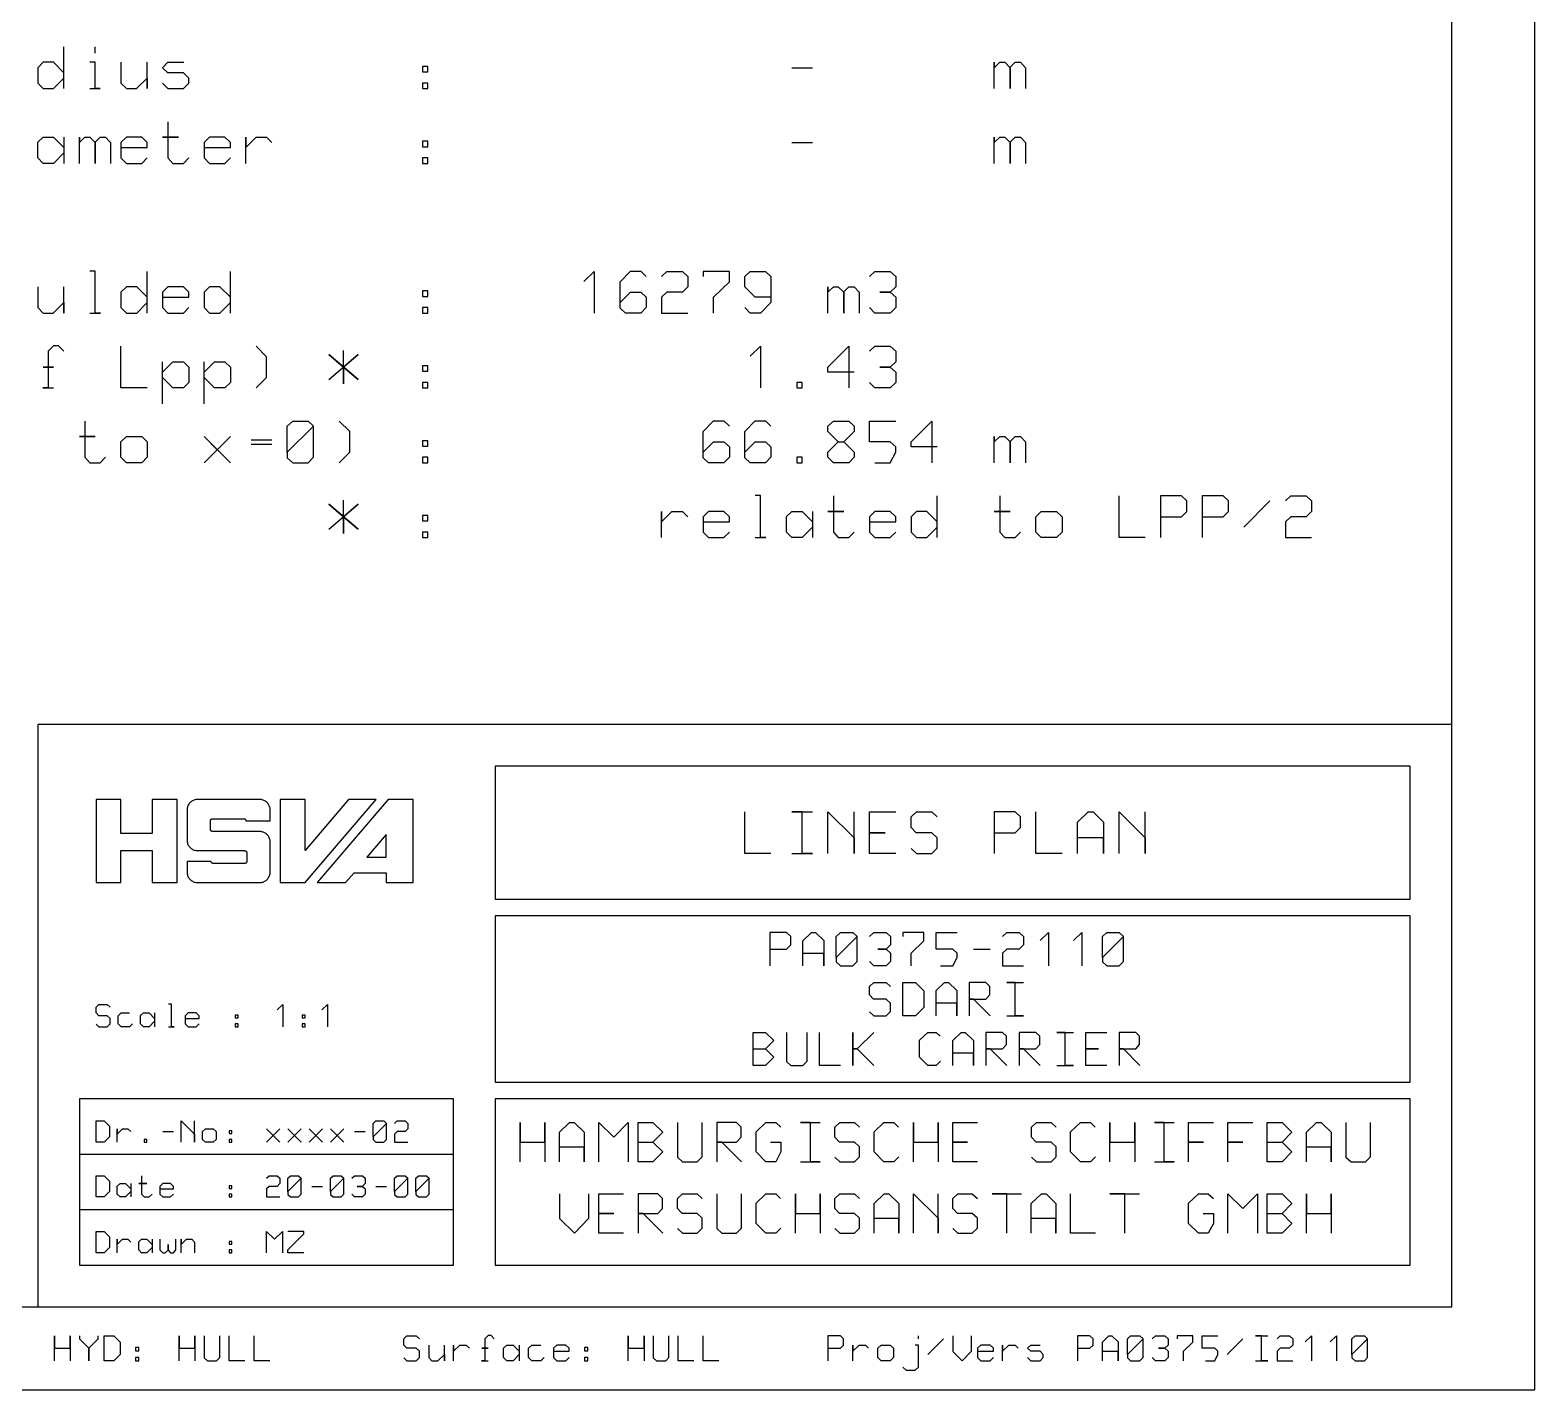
# Model space of a CAD drawing. Header units: millimetres. Extents: x 144707 to 335107, y -68023 to 180297.
# Drawn here: x 301815 to 319907, y 114398 to 130750 of the extents above; entities that cross this region are included whole.
import ezdxf

# ---------------------------------------------------------------- set-up
doc = ezdxf.new("R2010")
doc.units = ezdxf.units.MM
doc.layers.add('11', color=7, linetype='Continuous')

# ---------------------------------------------------------------- blocks, each defined once
blk = doc.blocks.new('A$C3242291E')
at = {"layer": '11', "color": 7, "linetype": 'Continuous'}
for points in [[(0, 0), (175200, 0), (175200, 65899), (0, 65899), (0, 0)], [(1000, 1000), (174200, 1000), (174200, 64899), (1000, 64899), (1000, 1000)], [(157515, 15650), (157515, 15840), (157515, 15840), (157390, 15965), (157390, 15965), (157265, 15965), (157265, 15965), (157200, 15900), (157200, 15900), (157200, 15715), (157200, 15715), (157265, 15650), (157265, 15650), (157390, 15650), (157390, 15650), (157515, 15775), (157515, 15775), (157515, 16150)], [(157890, 16075), (157890, 16150)], [(157825, 15650), (157950, 15650), (157950, 15650), (157890, 15650), (157890, 15650), (157890, 15965), (157890, 15965), (157825, 15965)], [(158200, 15965), (158200, 15715), (158200, 15715), (158265, 15650), (158265, 15650), (158385, 15650), (158385, 15650), (158515, 15775), (158515, 15775), (158515, 15650), (158515, 15650), (158515, 15965)], [(158700, 15715), (158765, 15650), (158765, 15650), (158950, 15650), (158950, 15650), (159015, 15715), (159015, 15715), (159015, 15775), (159015, 15775), (158950, 15840), (158950, 15840), (158765, 15840), (158765, 15840), (158700, 15900), (158700, 15900), (158765, 15965), (158765, 15965), (158955, 15965)], [(168700, 15650), (168700, 15965), (168700, 15965), (168700, 15900), (168700, 15900), (168765, 15965), (168765, 15965), (168825, 15965), (168825, 15965), (168890, 15900), (168890, 15900), (168890, 15650), (168890, 15650), (168890, 15905), (168890, 15905), (168950, 15965), (168950, 15965), (169015, 15965), (169015, 15965), (169075, 15900), (169075, 15900), (169075, 15650)], [(161825, 15850), (161890, 15850), (161890, 15850), (161890, 15915), (161890, 15915), (161825, 15915), (161825, 15915), (161825, 15850), (161825, 15850), (161890, 15850)], [(166265, 15900), (166515, 15900)], [(161825, 15650), (161890, 15650), (161890, 15650), (161890, 15715), (161890, 15715), (161825, 15715), (161825, 15715), (161825, 15650), (161825, 15650), (161890, 15650)], [(158765, 15250), (158765, 15065), (158765, 15065), (158700, 15065), (158700, 15065), (158890, 15065), (158890, 15065), (158765, 15065), (158765, 15065), (158765, 14815), (158765, 14815), (158825, 14750), (158825, 14750), (158950, 14750), (158950, 14750), (159015, 14815)], [(157515, 15065), (157515, 14875), (157515, 14875), (157390, 14750), (157390, 14750), (157265, 14750), (157265, 14750), (157200, 14815), (157200, 14815), (157200, 15005), (157200, 15005), (157265, 15065), (157265, 15065), (157390, 15065), (157390, 15065), (157515, 14940), (157515, 14940), (157515, 14750)], [(157700, 14750), (157700, 15065), (157700, 15065), (157700, 15000), (157700, 15000), (157765, 15065), (157765, 15065), (157825, 15065), (157825, 15065), (157890, 15000), (157890, 15000), (157890, 14750), (157890, 14750), (157890, 15005), (157890, 15005), (157950, 15065), (157950, 15065), (158015, 15065), (158015, 15065), (158075, 15000), (158075, 15000), (158075, 14750)], [(158200, 14940), (158515, 14940), (158515, 14940), (158515, 15000), (158515, 15000), (158450, 15065), (158450, 15065), (158265, 15065), (158265, 15065), (158200, 15000), (158200, 15000), (158200, 14815), (158200, 14815), (158265, 14750), (158265, 14750), (158450, 14750), (158450, 14750), (158515, 14815)], [(159200, 14940), (159515, 14940), (159515, 14940), (159515, 15000), (159515, 15000), (159450, 15065), (159450, 15065), (159265, 15065), (159265, 15065), (159200, 15000), (159200, 15000), (159200, 14815), (159200, 14815), (159265, 14750), (159265, 14750), (159450, 14750), (159450, 14750), (159515, 14815)], [(159700, 14750), (159700, 15065), (159700, 15065), (159700, 14940), (159700, 14940), (159825, 15065), (159825, 15065), (159950, 15065), (159950, 15065), (160015, 15000)], [(168700, 14750), (168700, 15065), (168700, 15065), (168700, 15000), (168700, 15000), (168765, 15065), (168765, 15065), (168825, 15065), (168825, 15065), (168890, 15000), (168890, 15000), (168890, 14750), (168890, 14750), (168890, 15005), (168890, 15005), (168950, 15065), (168950, 15065), (169015, 15065), (169015, 15065), (169075, 15000), (169075, 15000), (169075, 14750)], [(161825, 14950), (161890, 14950), (161890, 14950), (161890, 15015), (161890, 15015), (161825, 15015), (161825, 15015), (161825, 14950), (161825, 14950), (161890, 14950)], [(166265, 15000), (166515, 15000)], [(161825, 14750), (161890, 14750), (161890, 14750), (161890, 14815), (161890, 14815), (161825, 14815), (161825, 14815), (161825, 14750), (161825, 14750), (161890, 14750)], [(157825, 12950), (157955, 12950), (157955, 12950), (157890, 12950), (157890, 12950), (157890, 13202), (157890, 13455), (157890, 13455), (157825, 13455)], [(158515, 12950), (158515, 13140), (158515, 13140), (158390, 13265), (158390, 13265), (158265, 13265), (158265, 13265), (158200, 13200), (158200, 13200), (158200, 13015), (158200, 13015), (158265, 12950), (158265, 12950), (158390, 12950), (158390, 12950), (158515, 13075), (158515, 13075), (158515, 13450)], [(159515, 12950), (159515, 13140), (159515, 13140), (159390, 13265), (159390, 13265), (159265, 13265), (159265, 13265), (159200, 13200), (159200, 13200), (159200, 13015), (159200, 13015), (159265, 12950), (159265, 12950), (159390, 12950), (159390, 12950), (159515, 13075), (159515, 13075), (159515, 13450)], [(163765, 13330), (163890, 13450), (163890, 13450), (163890, 13200), (163890, 12950)], [(164200, 13075), (164325, 13200), (164325, 13200), (164450, 13200), (164450, 13200), (164515, 13140), (164515, 13140), (164515, 13015), (164515, 13015), (164450, 12950), (164450, 12950), (164265, 12950), (164265, 12950), (164200, 13010), (164200, 13010), (164200, 13325), (164200, 13325), (164325, 13455), (164325, 13455), (164450, 13455), (164450, 13455), (164515, 13390)], [(164700, 13390), (164765, 13450), (164765, 13450), (164950, 13450), (164950, 13450), (165015, 13390), (165015, 13390), (165015, 13265), (165015, 13265), (164950, 13200), (164950, 13200), (164765, 13200), (164765, 13200), (164700, 13140), (164700, 13140), (164700, 12950), (164700, 12950), (165015, 12950)], [(165325, 12950), (165325, 13140), (165325, 13140), (165515, 13325), (165515, 13325), (165515, 13450), (165515, 13450), (165200, 13450), (165200, 13450), (165200, 13390)], [(166015, 13140), (165825, 13140), (165825, 13140), (165700, 13265), (165700, 13265), (165700, 13390), (165700, 13390), (165765, 13450), (165765, 13450), (165950, 13450), (165950, 13450), (166015, 13390), (166015, 13390), (166015, 13075), (166015, 13075), (165890, 12950), (165890, 12950), (165765, 12950), (165765, 12950), (165700, 13015)], [(167200, 13390), (167265, 13450), (167265, 13450), (167450, 13450), (167450, 13450), (167515, 13390), (167515, 13390), (167515, 13265), (167515, 13265), (167450, 13200), (167450, 13200), (167325, 13200), (167325, 13200), (167450, 13200), (167450, 13200), (167515, 13140), (167515, 13140), (167515, 13015), (167515, 13015), (167450, 12950), (167450, 12950), (167265, 12950), (167265, 12950), (167200, 13015)], [(157200, 13265), (157200, 13015), (157200, 13015), (157265, 12950), (157265, 12950), (157385, 12950), (157385, 12950), (157515, 13075), (157515, 13075), (157515, 12950), (157515, 12950), (157515, 13265)], [(158700, 13140), (159015, 13140), (159015, 13140), (159015, 13200), (159015, 13200), (158950, 13265), (158950, 13265), (158765, 13265), (158765, 13265), (158700, 13200), (158700, 13200), (158700, 13015), (158700, 13015), (158765, 12950), (158765, 12950), (158950, 12950), (158950, 12950), (159015, 13015)], [(161825, 13150), (161890, 13150), (161890, 13150), (161890, 13215), (161890, 13215), (161825, 13215), (161825, 13215), (161825, 13150), (161825, 13150), (161890, 13150)], [(166700, 12950), (166700, 13265), (166700, 13265), (166700, 13200), (166700, 13200), (166765, 13265), (166765, 13265), (166825, 13265), (166825, 13265), (166890, 13200), (166890, 13200), (166890, 12950), (166890, 12950), (166890, 13205), (166890, 13205), (166950, 13265), (166950, 13265), (167015, 13265), (167015, 13265), (167075, 13200), (167075, 13200), (167075, 12950)], [(161825, 12950), (161890, 12950), (161890, 12950), (161890, 13015), (161890, 13015), (161825, 13015), (161825, 13015), (161825, 12950), (161825, 12950), (161890, 12950)], [(157515, 12490), (157450, 12555), (157450, 12555), (157390, 12555), (157390, 12555), (157325, 12490), (157325, 12490), (157325, 12300), (157325, 12300), (157265, 12300), (157265, 12300), (157390, 12300), (157390, 12300), (157325, 12300), (157325, 12300), (157325, 12050), (157325, 12050), (157260, 12050), (157260, 12050), (157390, 12050)], [(158515, 12050), (158200, 12050), (158200, 12050), (158200, 12300), (158200, 12550)], [(159825, 12050), (159950, 12175), (159950, 12175), (159950, 12425), (159950, 12425), (159825, 12550)], [(160700, 12150), (161050, 12450), (161050, 12450), (160875, 12300), (160875, 12300), (161050, 12150), (161050, 12150), (160700, 12450), (160700, 12450), (160875, 12300), (160875, 12300), (160875, 12100), (160875, 12100), (160875, 12500)], [(165765, 12430), (165890, 12550), (165890, 12550), (165890, 12300), (165890, 12050)], [(167015, 12240), (166700, 12240), (166700, 12240), (166700, 12300), (166700, 12300), (166950, 12550), (166950, 12550), (166950, 12300), (166950, 12050)], [(167200, 12490), (167265, 12550), (167265, 12550), (167450, 12550), (167450, 12550), (167515, 12490), (167515, 12490), (167515, 12365), (167515, 12365), (167450, 12300), (167450, 12300), (167325, 12300), (167325, 12300), (167450, 12300), (167450, 12300), (167515, 12240), (167515, 12240), (167515, 12115), (167515, 12115), (167450, 12050), (167450, 12050), (167265, 12050), (167265, 12050), (167200, 12115)], [(158700, 11860), (158700, 12240), (158700, 12240), (158825, 12365), (158825, 12365), (158950, 12365), (158950, 12365), (159015, 12300), (159015, 12300), (159015, 12115), (159015, 12115), (158950, 12050), (158950, 12050), (158825, 12050), (158825, 12050), (158700, 12175), (158700, 12175), (158700, 12365)], [(159200, 11860), (159200, 12240), (159200, 12240), (159325, 12365), (159325, 12365), (159450, 12365), (159450, 12365), (159515, 12300), (159515, 12300), (159515, 12115), (159515, 12115), (159450, 12050), (159450, 12050), (159325, 12050), (159325, 12050), (159200, 12175), (159200, 12175), (159200, 12365)], [(161825, 12250), (161890, 12250), (161890, 12250), (161890, 12315), (161890, 12315), (161825, 12315), (161825, 12315), (161825, 12250), (161825, 12250), (161890, 12250)], [(161825, 12050), (161890, 12050), (161890, 12050), (161890, 12115), (161890, 12115), (161825, 12115), (161825, 12115), (161825, 12050), (161825, 12050), (161890, 12050)], [(166325, 12050), (166390, 12050), (166390, 12050), (166390, 12115), (166390, 12115), (166325, 12115), (166325, 12115), (166325, 12050), (166325, 12050), (166390, 12050)], [(157765, 11650), (157765, 11465), (157765, 11465), (157700, 11465), (157700, 11465), (157890, 11465), (157890, 11465), (157765, 11465), (157765, 11465), (157765, 11215), (157765, 11215), (157825, 11150), (157825, 11150), (157950, 11150), (157950, 11150), (158015, 11215)], [(160200, 11275), (160200, 11590), (160200, 11590), (160265, 11650), (160265, 11650), (160450, 11650), (160450, 11650), (160515, 11590), (160515, 11590), (160200, 11275), (160200, 11275), (160200, 11210), (160200, 11210), (160265, 11150), (160265, 11150), (160450, 11150), (160450, 11150), (160515, 11215), (160515, 11215), (160515, 11590)], [(160825, 11150), (160950, 11275), (160950, 11275), (160950, 11525), (160950, 11525), (160825, 11650)], [(165200, 11275), (165325, 11400), (165325, 11400), (165450, 11400), (165450, 11400), (165515, 11340), (165515, 11340), (165515, 11215), (165515, 11215), (165450, 11150), (165450, 11150), (165265, 11150), (165265, 11150), (165200, 11210), (165200, 11210), (165200, 11525), (165200, 11525), (165325, 11655), (165325, 11655), (165450, 11655), (165450, 11655), (165515, 11590)], [(165700, 11275), (165825, 11400), (165825, 11400), (165950, 11400), (165950, 11400), (166015, 11340), (166015, 11340), (166015, 11215), (166015, 11215), (165950, 11150), (165950, 11150), (165765, 11150), (165765, 11150), (165700, 11210), (165700, 11210), (165700, 11525), (165700, 11525), (165825, 11655), (165825, 11655), (165950, 11655), (165950, 11655), (166015, 11590)], [(166825, 11400), (166700, 11525), (166700, 11525), (166700, 11590), (166700, 11590), (166765, 11650), (166765, 11650), (166950, 11650), (166950, 11650), (167015, 11590), (167015, 11590), (167015, 11525), (167015, 11525), (166890, 11400), (166890, 11400), (167015, 11275), (167015, 11275), (167015, 11215), (167015, 11215), (166950, 11150), (166950, 11150), (166765, 11150), (166765, 11150), (166700, 11215), (166700, 11215), (166700, 11275), (166700, 11275), (166825, 11400), (166825, 11400), (166890, 11400)], [(167265, 11150), (167450, 11150), (167450, 11150), (167515, 11275), (167515, 11275), (167515, 11340), (167515, 11340), (167450, 11400), (167450, 11400), (167200, 11400), (167200, 11400), (167200, 11650), (167200, 11650), (167515, 11650)], [(168015, 11340), (167700, 11340), (167700, 11340), (167700, 11400), (167700, 11400), (167950, 11650), (167950, 11650), (167950, 11400), (167950, 11150)], [(158450, 11150), (158265, 11150), (158265, 11150), (158200, 11215), (158200, 11215), (158200, 11400), (158200, 11400), (158265, 11465), (158265, 11465), (158450, 11465), (158450, 11465), (158515, 11400), (158515, 11400), (158515, 11215), (158515, 11215), (158450, 11150), (158450, 11150), (158265, 11150)], [(159200, 11150), (159515, 11465), (159515, 11465), (159355, 11305), (159355, 11305), (159200, 11465), (159200, 11465), (159515, 11150)], [(159765, 11425), (160015, 11425)], [(161825, 11350), (161890, 11350), (161890, 11350), (161890, 11415), (161890, 11415), (161825, 11415), (161825, 11415), (161825, 11350), (161825, 11350), (161890, 11350)], [(168700, 11150), (168700, 11465), (168700, 11465), (168700, 11400), (168700, 11400), (168765, 11465), (168765, 11465), (168825, 11465), (168825, 11465), (168890, 11400), (168890, 11400), (168890, 11150), (168890, 11150), (168890, 11405), (168890, 11405), (168950, 11465), (168950, 11465), (169015, 11465), (169015, 11465), (169075, 11400), (169075, 11400), (169075, 11150)], [(159765, 11375), (160015, 11375)], [(161825, 11150), (161890, 11150), (161890, 11150), (161890, 11215), (161890, 11215), (161825, 11215), (161825, 11215), (161825, 11150), (161825, 11150), (161890, 11150)], [(166325, 11150), (166390, 11150), (166390, 11150), (166390, 11215), (166390, 11215), (166325, 11215), (166325, 11215), (166325, 11150), (166325, 11150), (166390, 11150)], [(160700, 10350), (161050, 10650), (161050, 10650), (160875, 10500), (160875, 10500), (161050, 10350), (161050, 10350), (160700, 10650), (160700, 10650), (160875, 10500), (160875, 10500), (160875, 10300), (160875, 10300), (160875, 10700)], [(165825, 10250), (165955, 10250), (165955, 10250), (165890, 10250), (165890, 10250), (165890, 10502), (165890, 10755), (165890, 10755), (165825, 10755)], [(166765, 10750), (166765, 10565), (166765, 10565), (166700, 10565), (166700, 10565), (166890, 10565), (166890, 10565), (166765, 10565), (166765, 10565), (166765, 10315), (166765, 10315), (166825, 10250), (166825, 10250), (166950, 10250), (166950, 10250), (167015, 10315)], [(168015, 10250), (168015, 10440), (168015, 10440), (167890, 10565), (167890, 10565), (167765, 10565), (167765, 10565), (167700, 10500), (167700, 10500), (167700, 10315), (167700, 10315), (167765, 10250), (167765, 10250), (167890, 10250), (167890, 10250), (168015, 10375), (168015, 10375), (168015, 10750)], [(168765, 10750), (168765, 10565), (168765, 10565), (168700, 10565), (168700, 10565), (168890, 10565), (168890, 10565), (168765, 10565), (168765, 10565), (168765, 10315), (168765, 10315), (168825, 10250), (168825, 10250), (168950, 10250), (168950, 10250), (169015, 10315)], [(170515, 10250), (170200, 10250), (170200, 10250), (170200, 10500), (170200, 10750)], [(170700, 10500), (170950, 10500), (170950, 10500), (171015, 10565), (171015, 10565), (171015, 10690), (171015, 10690), (170950, 10750), (170950, 10750), (170700, 10750), (170700, 10750), (170700, 10500), (170700, 10250)], [(171200, 10500), (171450, 10500), (171450, 10500), (171515, 10565), (171515, 10565), (171515, 10690), (171515, 10690), (171450, 10750), (171450, 10750), (171200, 10750), (171200, 10750), (171200, 10500), (171200, 10250)], [(171700, 10375), (172015, 10690)], [(172200, 10690), (172265, 10750), (172265, 10750), (172450, 10750), (172450, 10750), (172515, 10690), (172515, 10690), (172515, 10565), (172515, 10565), (172450, 10500), (172450, 10500), (172265, 10500), (172265, 10500), (172200, 10440), (172200, 10440), (172200, 10250), (172200, 10250), (172515, 10250)], [(161825, 10450), (161890, 10450), (161890, 10450), (161890, 10515), (161890, 10515), (161825, 10515), (161825, 10515), (161825, 10450), (161825, 10450), (161890, 10450)], [(164700, 10250), (164700, 10565), (164700, 10565), (164700, 10440), (164700, 10440), (164825, 10565), (164825, 10565), (164950, 10565), (164950, 10565), (165015, 10500)], [(165200, 10440), (165515, 10440), (165515, 10440), (165515, 10500), (165515, 10500), (165450, 10565), (165450, 10565), (165265, 10565), (165265, 10565), (165200, 10500), (165200, 10500), (165200, 10315), (165200, 10315), (165265, 10250), (165265, 10250), (165450, 10250), (165450, 10250), (165515, 10315)], [(166515, 10565), (166515, 10375), (166515, 10375), (166390, 10250), (166390, 10250), (166265, 10250), (166265, 10250), (166200, 10315), (166200, 10315), (166200, 10505), (166200, 10505), (166265, 10565), (166265, 10565), (166390, 10565), (166390, 10565), (166515, 10440), (166515, 10440), (166515, 10250)], [(167200, 10440), (167515, 10440), (167515, 10440), (167515, 10500), (167515, 10500), (167450, 10565), (167450, 10565), (167265, 10565), (167265, 10565), (167200, 10500), (167200, 10500), (167200, 10315), (167200, 10315), (167265, 10250), (167265, 10250), (167450, 10250), (167450, 10250), (167515, 10315)], [(169450, 10250), (169265, 10250), (169265, 10250), (169200, 10315), (169200, 10315), (169200, 10500), (169200, 10500), (169265, 10565), (169265, 10565), (169450, 10565), (169450, 10565), (169515, 10500), (169515, 10500), (169515, 10315), (169515, 10315), (169450, 10250), (169450, 10250), (169265, 10250)], [(161825, 10250), (161890, 10250), (161890, 10250), (161890, 10315), (161890, 10315), (161825, 10315), (161825, 10315), (161825, 10250), (161825, 10250), (161890, 10250)], [(157200, 1000), (174200, 1000), (174200, 8000), (157200, 8000), (157200, 1000)], [(162700, 5900), (173700, 5900), (173700, 7500), (162700, 7500), (162700, 5900)], [(157900, 6100), (158199, 6100), (158199, 6100), (158199, 6485), (158199, 6485), (158575, 6485), (158575, 6485), (158575, 6100), (158575, 6100), (158874, 6100), (158874, 6100), (158874, 6600), (158874, 7100), (158874, 7100), (158575, 7100), (158575, 7100), (158575, 6690), (158575, 6690), (158199, 6690), (158199, 6690), (158199, 7100), (158199, 7100), (157900, 7100), (157900, 7100), (157900, 6600), (157900, 6100)], [(159122, 6100), (159866, 6100), (159877, 6100), (159888, 6102), (159898, 6104), (159908, 6107), (159918, 6111), (159927, 6116), (159936, 6121), (159945, 6127), (159953, 6134), (159960, 6141), (159967, 6149), (159973, 6158), (159978, 6166), (159983, 6176), (159987, 6186), (159990, 6196), (159992, 6206), (159994, 6217), (159994, 6228), (159994, 6587), (159994, 6598), (159992, 6609), (159990, 6619), (159987, 6630), (159983, 6639), (159978, 6649), (159973, 6658), (159967, 6666), (159960, 6674), (159953, 6681), (159945, 6688), (159936, 6694), (159927, 6700), (159918, 6704), (159908, 6708), (159898, 6711), (159888, 6713), (159877, 6715), (159866, 6715), (159302, 6715), (159299, 6715), (159297, 6716), (159295, 6716), (159293, 6717), (159291, 6718), (159289, 6718), (159288, 6720), (159286, 6721), (159284, 6722), (159283, 6724), (159282, 6725), (159280, 6727), (159279, 6729), (159278, 6731), (159278, 6732), (159277, 6735), (159276, 6737), (159276, 6739), (159276, 6741), (159276, 6844), (159276, 6846), (159276, 6848), (159277, 6850), (159278, 6852), (159278, 6854), (159279, 6856), (159280, 6858), (159282, 6859), (159283, 6861), (159284, 6862), (159286, 6864), (159288, 6865), (159289, 6866), (159291, 6867), (159293, 6868), (159295, 6868), (159297, 6869), (159299, 6869), (159302, 6869), (159678, 6869), (159680, 6869), (159682, 6869), (159684, 6868), (159686, 6868), (159688, 6867), (159690, 6866), (159692, 6865), (159694, 6864), (159695, 6862), (159697, 6861), (159698, 6859), (159699, 6858), (159700, 6856), (159701, 6854), (159702, 6852), (159703, 6850), (159703, 6848), (159703, 6846), (159703, 6844), (159703, 6844), (159994, 6844), (159994, 6844), (159994, 6972), (159994, 6983), (159992, 6994), (159990, 7004), (159987, 7014), (159983, 7024), (159978, 7033), (159973, 7042), (159967, 7051), (159960, 7059), (159953, 7066), (159945, 7073), (159936, 7079), (159927, 7084), (159918, 7089), (159908, 7093), (159898, 7096), (159888, 7098), (159877, 7099), (159866, 7100), (159122, 7100), (159111, 7099), (159100, 7098), (159090, 7096), (159080, 7093), (159070, 7089), (159061, 7084), (159052, 7079), (159043, 7073), (159035, 7066), (159028, 7059), (159021, 7051), (159015, 7042), (159010, 7033), (159005, 7024), (159001, 7014), (158998, 7004), (158996, 6994), (158994, 6983), (158994, 6972), (158994, 6613), (158994, 6602), (158996, 6591), (158998, 6580), (159001, 6570), (159005, 6560), (159010, 6551), (159015, 6542), (159021, 6534), (159028, 6526), (159035, 6519), (159043, 6512), (159052, 6506), (159061, 6500), (159070, 6496), (159080, 6492), (159090, 6489), (159100, 6486), (159111, 6485), (159122, 6485), (159686, 6485), (159689, 6484), (159691, 6484), (159693, 6484), (159695, 6483), (159697, 6482), (159699, 6481), (159700, 6480), (159702, 6479), (159704, 6478), (159705, 6476), (159707, 6475), (159708, 6473), (159709, 6471), (159710, 6469), (159711, 6467), (159711, 6465), (159712, 6463), (159712, 6461), (159712, 6459), (159712, 6356), (159712, 6354), (159712, 6352), (159711, 6350), (159711, 6348), (159710, 6346), (159709, 6344), (159708, 6342), (159707, 6341), (159705, 6339), (159704, 6338), (159702, 6336), (159700, 6335), (159699, 6334), (159697, 6333), (159695, 6332), (159695, 6332), (159693, 6332), (159691, 6331), (159689, 6331), (159686, 6331), (159310, 6331), (159308, 6331), (159306, 6331), (159304, 6332), (159302, 6332), (159300, 6333), (159298, 6334), (159296, 6335), (159294, 6336), (159293, 6338), (159291, 6339), (159290, 6341), (159289, 6342), (159288, 6344), (159287, 6346), (159286, 6348), (159285, 6350), (159285, 6352), (159285, 6354), (159285, 6356), (159285, 6356), (158994, 6356), (158994, 6356), (158994, 6228), (158994, 6217), (158996, 6206), (158998, 6196), (159001, 6186), (159005, 6176), (159010, 6166), (159015, 6158), (159021, 6149), (159028, 6141), (159035, 6134), (159043, 6127), (159052, 6121), (159061, 6116), (159070, 6111), (159080, 6107), (159090, 6104), (159100, 6102), (159111, 6100), (159122, 6100)], [(160114, 6100), (160413, 6100), (160413, 6100), (160840, 6600), (161268, 7100), (161268, 7100), (160934, 7100), (160934, 7100), (160413, 6485), (160413, 6485), (160413, 7100), (160413, 7100), (160114, 7100), (160114, 7100), (160114, 6600), (160114, 6100)], [(160558, 6100), (160900, 6100), (160900, 6100), (161003, 6220), (161003, 6220), (161387, 6220), (161387, 6220), (161387, 6100), (161387, 6100), (161712, 6100), (161712, 6100), (161712, 6600), (161712, 7100), (161712, 7100), (161413, 7100), (161413, 7100), (160985, 6600), (160558, 6100)], [(166015, 6450), (165700, 6450), (165700, 6450), (165700, 6700), (165700, 6950)], [(166265, 6450), (166515, 6450), (166515, 6450), (166390, 6450), (166390, 6450), (166390, 6700), (166390, 6950), (166390, 6950), (166265, 6950), (166265, 6950), (166515, 6950)], [(166700, 6450), (166700, 6700), (166700, 6950), (166700, 6950), (167015, 6640), (167015, 6640), (167015, 6450), (167015, 6450), (167015, 6700), (167015, 6950)], [(167515, 6450), (167200, 6450), (167200, 6450), (167200, 6700), (167200, 6700), (167390, 6700), (167390, 6700), (167200, 6700), (167200, 6700), (167200, 6950), (167200, 6950), (167515, 6950)], [(167700, 6510), (167765, 6450), (167765, 6450), (167950, 6450), (167950, 6450), (168015, 6515), (168015, 6515), (168015, 6640), (168015, 6640), (167950, 6700), (167950, 6700), (167760, 6700), (167760, 6700), (167700, 6765), (167700, 6765), (167700, 6890), (167700, 6890), (167765, 6950), (167765, 6950), (167950, 6950), (167950, 6950), (168015, 6890)], [(168700, 6700), (168950, 6700), (168950, 6700), (169015, 6765), (169015, 6765), (169015, 6890), (169015, 6890), (168950, 6950), (168950, 6950), (168700, 6950), (168700, 6950), (168700, 6700), (168700, 6450)], [(169515, 6450), (169200, 6450), (169200, 6450), (169200, 6700), (169200, 6950)], [(169700, 6450), (169700, 6827), (169700, 6827), (169827, 6950), (169827, 6950), (169888, 6950), (169888, 6950), (170014, 6828), (170014, 6828), (170014, 6450), (170014, 6450), (170014, 6638), (170014, 6638), (169700, 6638)], [(170200, 6450), (170200, 6700), (170200, 6950), (170200, 6950), (170515, 6640), (170515, 6640), (170515, 6450), (170515, 6450), (170515, 6700), (170515, 6950)], [(161156, 6408), (161387, 6408), (161387, 6408), (161387, 6681), (161387, 6681), (161156, 6408)], [(162700, 3700), (173700, 3700), (173700, 5700), (162700, 5700), (162700, 3700)], [(166000, 5300), (166200, 5300), (166200, 5300), (166252, 5352), (166252, 5352), (166252, 5452), (166252, 5452), (166200, 5500), (166200, 5500), (166000, 5500), (166000, 5500), (166000, 5300), (166000, 5100)], [(166400, 5100), (166400, 5402), (166400, 5402), (166502, 5500), (166502, 5500), (166550, 5500), (166550, 5500), (166651, 5403), (166651, 5403), (166651, 5100), (166651, 5100), (166651, 5250), (166651, 5250), (166400, 5250)], [(166800, 5200), (166800, 5452), (166800, 5452), (166852, 5500), (166852, 5500), (167000, 5500), (167000, 5500), (167052, 5452), (167052, 5452), (166800, 5200), (166800, 5200), (166800, 5148), (166800, 5148), (166852, 5100), (166852, 5100), (167000, 5100), (167000, 5100), (167052, 5152), (167052, 5152), (167052, 5452)], [(167200, 5452), (167252, 5500), (167252, 5500), (167400, 5500), (167400, 5500), (167452, 5452), (167452, 5452), (167452, 5352), (167452, 5352), (167400, 5300), (167400, 5300), (167300, 5300), (167300, 5300), (167400, 5300), (167400, 5300), (167452, 5252), (167452, 5252), (167452, 5152), (167452, 5152), (167400, 5100), (167400, 5100), (167252, 5100), (167252, 5100), (167200, 5152)], [(167700, 5100), (167700, 5252), (167700, 5252), (167852, 5400), (167852, 5400), (167852, 5500), (167852, 5500), (167600, 5500), (167600, 5500), (167600, 5452)], [(168052, 5100), (168200, 5100), (168200, 5100), (168252, 5200), (168252, 5200), (168252, 5252), (168252, 5252), (168200, 5300), (168200, 5300), (168000, 5300), (168000, 5300), (168000, 5500), (168000, 5500), (168252, 5500)], [(168800, 5452), (168852, 5500), (168852, 5500), (169000, 5500), (169000, 5500), (169052, 5452), (169052, 5452), (169052, 5352), (169052, 5352), (169000, 5300), (169000, 5300), (168852, 5300), (168852, 5300), (168800, 5252), (168800, 5252), (168800, 5100), (168800, 5100), (169052, 5100)], [(169252, 5404), (169352, 5500), (169352, 5500), (169352, 5300), (169352, 5100)], [(169652, 5404), (169752, 5500), (169752, 5500), (169752, 5300), (169752, 5100)], [(170000, 5200), (170000, 5452), (170000, 5452), (170052, 5500), (170052, 5500), (170200, 5500), (170200, 5500), (170252, 5452), (170252, 5452), (170000, 5200), (170000, 5200), (170000, 5148), (170000, 5148), (170052, 5100), (170052, 5100), (170200, 5100), (170200, 5100), (170252, 5152), (170252, 5152), (170252, 5452)], [(168452, 5300), (168652, 5300)], [(167200, 4548), (167252, 4500), (167252, 4500), (167400, 4500), (167400, 4500), (167452, 4552), (167452, 4552), (167452, 4652), (167452, 4652), (167400, 4700), (167400, 4700), (167248, 4700), (167248, 4700), (167200, 4752), (167200, 4752), (167200, 4852), (167200, 4852), (167252, 4900), (167252, 4900), (167400, 4900), (167400, 4900), (167452, 4852)], [(167600, 4500), (167600, 4700), (167600, 4900), (167600, 4900), (167752, 4900), (167752, 4900), (167852, 4800), (167852, 4800), (167852, 4600), (167852, 4600), (167752, 4500), (167752, 4500), (167600, 4500), (167600, 4500), (167600, 4700), (167600, 4900)], [(168000, 4500), (168000, 4802), (168000, 4802), (168102, 4900), (168102, 4900), (168150, 4900), (168150, 4900), (168251, 4803), (168251, 4803), (168251, 4500), (168251, 4500), (168251, 4650), (168251, 4650), (168000, 4650)], [(168652, 4500), (168452, 4700), (168452, 4700), (168400, 4700), (168400, 4700), (168600, 4700), (168600, 4700), (168648, 4752), (168648, 4752), (168648, 4852), (168648, 4852), (168600, 4900), (168600, 4900), (168400, 4900), (168400, 4900), (168400, 4700), (168400, 4500)], [(168852, 4500), (169052, 4500), (169052, 4500), (168952, 4500), (168952, 4500), (168952, 4700), (168952, 4900), (168952, 4900), (168852, 4900), (168852, 4900), (169052, 4900)], [(157900, 4398), (157935, 4366), (157935, 4366), (158034, 4366), (158034, 4366), (158069, 4401), (158069, 4401), (158069, 4468), (158069, 4468), (158034, 4500), (158034, 4500), (157932, 4500), (157932, 4500), (157900, 4535), (157900, 4535), (157900, 4602), (157900, 4602), (157935, 4634), (157935, 4634), (158034, 4634), (158034, 4634), (158069, 4602)], [(158337, 4401), (158302, 4366), (158302, 4366), (158203, 4366), (158203, 4366), (158168, 4401), (158168, 4401), (158168, 4500), (158168, 4500), (158203, 4535), (158203, 4535), (158302, 4535)], [(158605, 4535), (158605, 4433), (158605, 4433), (158538, 4366), (158538, 4366), (158471, 4366), (158471, 4366), (158436, 4401), (158436, 4401), (158436, 4503), (158436, 4503), (158471, 4535), (158471, 4535), (158538, 4535), (158538, 4535), (158605, 4468), (158605, 4468), (158605, 4366)], [(158771, 4366), (158841, 4366), (158841, 4366), (158806, 4366), (158806, 4366), (158806, 4501), (158806, 4637), (158806, 4637), (158771, 4637)], [(158972, 4468), (159141, 4468), (159141, 4468), (159141, 4500), (159141, 4500), (159106, 4535), (159106, 4535), (159007, 4535), (159007, 4535), (158972, 4500), (158972, 4500), (158972, 4401), (158972, 4401), (159007, 4366), (159007, 4366), (159106, 4366), (159106, 4366), (159141, 4401)], [(160079, 4570), (160146, 4634), (160146, 4634), (160146, 4500), (160146, 4366)], [(160615, 4570), (160682, 4634), (160682, 4634), (160682, 4500), (160682, 4366)], [(159575, 4473), (159610, 4473), (159610, 4473), (159610, 4508), (159610, 4508), (159575, 4508), (159575, 4508), (159575, 4473), (159575, 4473), (159610, 4473)], [(159575, 4366), (159610, 4366), (159610, 4366), (159610, 4401), (159610, 4401), (159575, 4401), (159575, 4401), (159575, 4366), (159575, 4366), (159610, 4366)], [(160379, 4473), (160414, 4473), (160414, 4473), (160414, 4508), (160414, 4508), (160379, 4508), (160379, 4508), (160379, 4473), (160379, 4473), (160414, 4473)], [(160379, 4366), (160414, 4366), (160414, 4366), (160414, 4401), (160414, 4401), (160379, 4401), (160379, 4401), (160379, 4366), (160379, 4366), (160414, 4366)], [(165800, 4101), (165951, 4101), (165951, 4101), (166051, 4000), (166051, 4000), (165951, 3900), (165951, 3900), (165800, 3900), (165800, 3900), (165800, 4100), (165800, 4300), (165800, 4300), (165951, 4300), (165951, 4300), (166051, 4202), (166051, 4202), (165951, 4101)], [(166200, 4300), (166200, 3948), (166200, 3948), (166252, 3900), (166252, 3900), (166400, 3900), (166400, 3900), (166452, 3952), (166452, 3952), (166452, 4300)], [(166852, 3900), (166600, 3900), (166600, 3900), (166600, 4100), (166600, 4300)], [(167252, 3900), (167052, 4100), (167052, 4100), (167000, 4100), (167000, 4100), (167000, 3900), (167000, 3900), (167000, 4100), (167000, 4300), (167000, 4300), (167000, 4100), (167000, 4100), (167052, 4100), (167052, 4100), (167252, 4300)], [(168052, 3952), (168000, 3900), (168000, 3900), (167900, 3900), (167900, 3900), (167800, 4000), (167800, 4000), (167800, 4204), (167800, 4204), (167900, 4300), (167900, 4300), (168000, 4300), (168000, 4300), (168048, 4252)], [(168200, 3900), (168200, 4202), (168200, 4202), (168302, 4300), (168302, 4300), (168350, 4300), (168350, 4300), (168451, 4203), (168451, 4203), (168451, 3900), (168451, 3900), (168451, 4050), (168451, 4050), (168200, 4050)], [(168852, 3900), (168652, 4100), (168652, 4100), (168600, 4100), (168600, 4100), (168800, 4100), (168800, 4100), (168848, 4152), (168848, 4152), (168848, 4252), (168848, 4252), (168800, 4300), (168800, 4300), (168600, 4300), (168600, 4300), (168600, 4100), (168600, 3900)], [(169252, 3900), (169052, 4100), (169052, 4100), (169000, 4100), (169000, 4100), (169200, 4100), (169200, 4100), (169248, 4152), (169248, 4152), (169248, 4252), (169248, 4252), (169200, 4300), (169200, 4300), (169000, 4300), (169000, 4300), (169000, 4100), (169000, 3900)], [(169452, 3900), (169652, 3900), (169652, 3900), (169552, 3900), (169552, 3900), (169552, 4100), (169552, 4300), (169552, 4300), (169452, 4300), (169452, 4300), (169652, 4300)], [(170052, 3900), (169800, 3900), (169800, 3900), (169800, 4100), (169800, 4100), (169952, 4100), (169952, 4100), (169800, 4100), (169800, 4100), (169800, 4300), (169800, 4300), (170052, 4300)], [(170452, 3900), (170252, 4100), (170252, 4100), (170200, 4100), (170200, 4100), (170400, 4100), (170400, 4100), (170448, 4152), (170448, 4152), (170448, 4252), (170448, 4252), (170400, 4300), (170400, 4300), (170200, 4300), (170200, 4300), (170200, 4100), (170200, 3900)], [(157700, 1500), (162200, 1500), (162200, 3500), (157700, 3500), (157700, 1500)], [(162700, 1500), (173700, 1500), (173700, 3500), (162700, 3500), (162700, 1500)], [(157900, 2980), (157900, 3108), (157900, 3236), (157900, 3236), (157997, 3236), (157997, 3236), (158061, 3172), (158061, 3172), (158061, 3044), (158061, 3044), (157997, 2980), (157997, 2980), (157900, 2980), (157900, 2980), (157900, 3108), (157900, 3236)], [(158156, 2980), (158156, 3141), (158156, 3141), (158156, 3077), (158156, 3077), (158220, 3141), (158220, 3141), (158284, 3141), (158284, 3141), (158318, 3108)], [(158702, 3108), (158830, 3108)], [(158925, 2980), (158925, 3108), (158925, 3236), (158925, 3236), (159086, 3077), (159086, 3077), (159086, 2980), (159086, 2980), (159086, 3108), (159086, 3236)], [(159309, 2980), (159215, 2980), (159215, 2980), (159181, 3013), (159181, 3013), (159181, 3108), (159181, 3108), (159215, 3141), (159215, 3141), (159309, 3141), (159309, 3141), (159343, 3108), (159343, 3108), (159343, 3013), (159343, 3013), (159309, 2980), (159309, 2980), (159215, 2980)], [(159502, 3082), (159535, 3082), (159535, 3082), (159535, 3116), (159535, 3116), (159502, 3116), (159502, 3116), (159502, 3082), (159502, 3082), (159535, 3082)], [(159950, 2980), (160111, 3141), (160111, 3141), (160029, 3059), (160029, 3059), (159950, 3141), (159950, 3141), (160111, 2980)], [(160206, 2980), (160368, 3141), (160368, 3141), (160286, 3059), (160286, 3059), (160206, 3141), (160206, 3141), (160368, 2980)], [(160463, 2980), (160624, 3141), (160624, 3141), (160542, 3059), (160542, 3059), (160463, 3141), (160463, 3141), (160624, 2980)], [(160719, 2980), (160880, 3141), (160880, 3141), (160798, 3059), (160798, 3059), (160719, 3141), (160719, 3141), (160880, 2980)], [(161008, 3108), (161137, 3108)], [(161231, 3044), (161231, 3205), (161231, 3205), (161265, 3236), (161265, 3236), (161359, 3236), (161359, 3236), (161393, 3205), (161393, 3205), (161231, 3044), (161231, 3044), (161231, 3011), (161231, 3011), (161265, 2980), (161265, 2980), (161359, 2980), (161359, 2980), (161393, 3013), (161393, 3013), (161393, 3205)], [(161488, 3205), (161521, 3236), (161521, 3236), (161616, 3236), (161616, 3236), (161649, 3205), (161649, 3205), (161649, 3141), (161649, 3141), (161616, 3108), (161616, 3108), (161521, 3108), (161521, 3108), (161488, 3077), (161488, 3077), (161488, 2980), (161488, 2980), (161649, 2980)], [(163000, 2742), (163000, 2979), (163000, 3215), (163000, 3215), (163000, 2979), (163000, 2979), (163298, 2979), (163298, 2979), (163298, 3215), (163298, 3215), (163298, 2979), (163298, 2742)], [(163473, 2742), (163473, 3099), (163473, 3099), (163593, 3215), (163593, 3215), (163650, 3215), (163650, 3215), (163769, 3100), (163769, 3100), (163769, 2742), (163769, 2742), (163769, 2920), (163769, 2920), (163473, 2920)], [(163945, 2742), (163945, 2979), (163945, 3215), (163945, 3215), (164125, 3040), (164125, 3040), (164300, 3215), (164300, 3215), (164300, 2979), (164300, 2742)], [(164418, 2980), (164596, 2980), (164596, 2980), (164715, 2861), (164715, 2861), (164596, 2742), (164596, 2742), (164418, 2742), (164418, 2742), (164418, 2979), (164418, 3215), (164418, 3215), (164596, 3215), (164596, 3215), (164715, 3099), (164715, 3099), (164596, 2980)], [(164891, 3215), (164891, 2799), (164891, 2799), (164952, 2742), (164952, 2742), (165127, 2742), (165127, 2742), (165189, 2804), (165189, 2804), (165189, 3215)], [(165661, 2742), (165425, 2979), (165425, 2979), (165364, 2979), (165364, 2979), (165600, 2979), (165600, 2979), (165657, 3040), (165657, 3040), (165657, 3158), (165657, 3158), (165600, 3215), (165600, 3215), (165364, 3215), (165364, 3215), (165364, 2979), (165364, 2742)], [(166011, 2979), (166134, 2979), (166134, 2979), (166134, 2861), (166134, 2861), (166073, 2742), (166073, 2742), (165955, 2742), (165955, 2742), (165836, 2861), (165836, 2861), (165836, 3102), (165836, 3102), (165955, 3215), (165955, 3215), (166073, 3215), (166073, 3215), (166134, 3158)], [(166371, 2742), (166607, 2742), (166607, 2742), (166489, 2742), (166489, 2742), (166489, 2979), (166489, 3215), (166489, 3215), (166371, 3215), (166371, 3215), (166607, 3215)], [(166782, 2799), (166843, 2742), (166843, 2742), (167018, 2742), (167018, 2742), (167080, 2804), (167080, 2804), (167080, 2922), (167080, 2922), (167018, 2979), (167018, 2979), (166839, 2979), (166839, 2979), (166782, 3040), (166782, 3040), (166782, 3158), (166782, 3158), (166843, 3215), (166843, 3215), (167018, 3215), (167018, 3215), (167080, 3158)], [(167552, 2804), (167491, 2742), (167491, 2742), (167373, 2742), (167373, 2742), (167255, 2861), (167255, 2861), (167255, 3102), (167255, 3102), (167373, 3215), (167373, 3215), (167491, 3215), (167491, 3215), (167548, 3158)], [(167727, 2742), (167727, 2979), (167727, 3215), (167727, 3215), (167727, 2979), (167727, 2979), (168025, 2979), (168025, 2979), (168025, 3215), (168025, 3215), (168025, 2979), (168025, 2742)], [(168498, 2742), (168200, 2742), (168200, 2742), (168200, 2979), (168200, 2979), (168380, 2979), (168380, 2979), (168200, 2979), (168200, 2979), (168200, 3215), (168200, 3215), (168498, 3215)], [(169146, 2799), (169207, 2742), (169207, 2742), (169382, 2742), (169382, 2742), (169443, 2804), (169443, 2804), (169443, 2922), (169443, 2922), (169382, 2979), (169382, 2979), (169202, 2979), (169202, 2979), (169146, 3040), (169146, 3040), (169146, 3158), (169146, 3158), (169207, 3215), (169207, 3215), (169382, 3215), (169382, 3215), (169443, 3158)], [(169916, 2804), (169855, 2742), (169855, 2742), (169736, 2742), (169736, 2742), (169618, 2861), (169618, 2861), (169618, 3102), (169618, 3102), (169736, 3215), (169736, 3215), (169855, 3215), (169855, 3215), (169911, 3158)], [(170091, 2742), (170091, 2979), (170091, 3215), (170091, 3215), (170091, 2979), (170091, 2979), (170389, 2979), (170389, 2979), (170389, 3215), (170389, 3215), (170389, 2979), (170389, 2742)], [(170625, 2742), (170862, 2742), (170862, 2742), (170743, 2742), (170743, 2742), (170743, 2979), (170743, 3215), (170743, 3215), (170625, 3215), (170625, 3215), (170862, 3215)], [(171036, 2742), (171036, 2979), (171036, 2979), (171216, 2979), (171216, 2979), (171036, 2979), (171036, 2979), (171036, 3215), (171036, 3215), (171334, 3215)], [(171509, 2742), (171509, 2979), (171509, 2979), (171689, 2979), (171689, 2979), (171509, 2979), (171509, 2979), (171509, 3215), (171509, 3215), (171807, 3215)], [(171982, 2980), (172160, 2980), (172160, 2980), (172278, 2861), (172278, 2861), (172160, 2742), (172160, 2742), (171982, 2742), (171982, 2742), (171982, 2979), (171982, 3215), (171982, 3215), (172160, 3215), (172160, 3215), (172278, 3099), (172278, 3099), (172160, 2980)], [(172455, 2742), (172455, 3099), (172455, 3099), (172575, 3215), (172575, 3215), (172632, 3215), (172632, 3215), (172751, 3100), (172751, 3100), (172751, 2742), (172751, 2742), (172751, 2920), (172751, 2920), (172455, 2920)], [(172927, 3215), (172927, 2799), (172927, 2799), (172989, 2742), (172989, 2742), (173164, 2742), (173164, 2742), (173225, 2804), (173225, 2804), (173225, 3215)], [(158477, 2980), (158510, 2980), (158510, 2980), (158510, 3013), (158510, 3013), (158477, 3013), (158477, 3013), (158477, 2980), (158477, 2980), (158510, 2980)], [(159502, 2980), (159535, 2980), (159535, 2980), (159535, 3013), (159535, 3013), (159502, 3013), (159502, 3013), (159502, 2980), (159502, 2980), (159535, 2980)], [(162200, 2830), (157700, 2830)], [(157900, 2320), (157900, 2448), (157900, 2576), (157900, 2576), (157997, 2576), (157997, 2576), (158061, 2512), (158061, 2512), (158061, 2384), (158061, 2384), (157997, 2320), (157997, 2320), (157900, 2320), (157900, 2320), (157900, 2448), (157900, 2576)], [(158446, 2576), (158446, 2481), (158446, 2481), (158413, 2481), (158413, 2481), (158510, 2481), (158510, 2481), (158446, 2481), (158446, 2481), (158446, 2353), (158446, 2353), (158477, 2320), (158477, 2320), (158541, 2320), (158541, 2320), (158574, 2353)], [(159950, 2545), (159983, 2576), (159983, 2576), (160078, 2576), (160078, 2576), (160111, 2545), (160111, 2545), (160111, 2481), (160111, 2481), (160078, 2448), (160078, 2448), (159983, 2448), (159983, 2448), (159950, 2417), (159950, 2417), (159950, 2320), (159950, 2320), (160111, 2320)], [(160206, 2384), (160206, 2545), (160206, 2545), (160240, 2576), (160240, 2576), (160334, 2576), (160334, 2576), (160368, 2545), (160368, 2545), (160206, 2384), (160206, 2384), (160206, 2351), (160206, 2351), (160240, 2320), (160240, 2320), (160334, 2320), (160334, 2320), (160368, 2353), (160368, 2353), (160368, 2545)], [(160719, 2384), (160719, 2545), (160719, 2545), (160752, 2576), (160752, 2576), (160847, 2576), (160847, 2576), (160880, 2545), (160880, 2545), (160719, 2384), (160719, 2384), (160719, 2351), (160719, 2351), (160752, 2320), (160752, 2320), (160847, 2320), (160847, 2320), (160880, 2353), (160880, 2353), (160880, 2545)], [(160975, 2545), (161008, 2576), (161008, 2576), (161103, 2576), (161103, 2576), (161137, 2545), (161137, 2545), (161137, 2481), (161137, 2481), (161103, 2448), (161103, 2448), (161039, 2448), (161039, 2448), (161103, 2448), (161103, 2448), (161137, 2417), (161137, 2417), (161137, 2353), (161137, 2353), (161103, 2320), (161103, 2320), (161008, 2320), (161008, 2320), (160975, 2353)], [(161488, 2384), (161488, 2545), (161488, 2545), (161521, 2576), (161521, 2576), (161616, 2576), (161616, 2576), (161649, 2545), (161649, 2545), (161488, 2384), (161488, 2384), (161488, 2351), (161488, 2351), (161521, 2320), (161521, 2320), (161616, 2320), (161616, 2320), (161649, 2353), (161649, 2353), (161649, 2545)], [(161744, 2384), (161744, 2545), (161744, 2545), (161777, 2576), (161777, 2576), (161872, 2576), (161872, 2576), (161905, 2545), (161905, 2545), (161744, 2384), (161744, 2384), (161744, 2351), (161744, 2351), (161777, 2320), (161777, 2320), (161872, 2320), (161872, 2320), (161905, 2353), (161905, 2353), (161905, 2545)], [(158318, 2481), (158318, 2384), (158318, 2384), (158254, 2320), (158254, 2320), (158190, 2320), (158190, 2320), (158156, 2353), (158156, 2353), (158156, 2451), (158156, 2451), (158190, 2481), (158190, 2481), (158254, 2481), (158254, 2481), (158318, 2417), (158318, 2417), (158318, 2320)], [(158669, 2417), (158830, 2417), (158830, 2417), (158830, 2448), (158830, 2448), (158797, 2481), (158797, 2481), (158702, 2481), (158702, 2481), (158669, 2448), (158669, 2448), (158669, 2353), (158669, 2353), (158702, 2320), (158702, 2320), (158797, 2320), (158797, 2320), (158830, 2353)], [(159502, 2422), (159535, 2422), (159535, 2422), (159535, 2456), (159535, 2456), (159502, 2456), (159502, 2456), (159502, 2422), (159502, 2422), (159535, 2422)], [(159502, 2320), (159535, 2320), (159535, 2320), (159535, 2353), (159535, 2353), (159502, 2353), (159502, 2353), (159502, 2320), (159502, 2320), (159535, 2320)], [(160496, 2448), (160624, 2448)], [(161265, 2448), (161393, 2448)], [(163473, 2358), (163473, 2060), (163473, 2060), (163652, 1885), (163652, 1885), (163827, 2064), (163827, 2064), (163827, 2358)], [(164243, 1885), (163945, 1885), (163945, 1885), (163945, 2121), (163945, 2121), (164125, 2121), (164125, 2121), (163945, 2121), (163945, 2121), (163945, 2358), (163945, 2358), (164243, 2358)], [(164716, 1885), (164480, 2121), (164480, 2121), (164418, 2121), (164418, 2121), (164655, 2121), (164655, 2121), (164711, 2183), (164711, 2183), (164711, 2301), (164711, 2301), (164655, 2358), (164655, 2358), (164418, 2358), (164418, 2358), (164418, 2121), (164418, 1885)], [(164891, 1942), (164952, 1885), (164952, 1885), (165127, 1885), (165127, 1885), (165189, 1946), (165189, 1946), (165189, 2064), (165189, 2064), (165127, 2121), (165127, 2121), (164948, 2121), (164948, 2121), (164891, 2183), (164891, 2183), (164891, 2301), (164891, 2301), (164952, 2358), (164952, 2358), (165127, 2358), (165127, 2358), (165189, 2301)], [(165364, 2358), (165364, 1942), (165364, 1942), (165425, 1885), (165425, 1885), (165600, 1885), (165600, 1885), (165661, 1946), (165661, 1946), (165661, 2358)], [(166134, 1946), (166073, 1885), (166073, 1885), (165955, 1885), (165955, 1885), (165836, 2003), (165836, 2003), (165836, 2244), (165836, 2244), (165955, 2358), (165955, 2358), (166073, 2358), (166073, 2358), (166129, 2301)], [(166309, 1885), (166309, 2121), (166309, 2358), (166309, 2358), (166309, 2121), (166309, 2121), (166607, 2121), (166607, 2121), (166607, 2358), (166607, 2358), (166607, 2121), (166607, 1885)], [(166782, 1942), (166843, 1885), (166843, 1885), (167018, 1885), (167018, 1885), (167080, 1946), (167080, 1946), (167080, 2064), (167080, 2064), (167018, 2121), (167018, 2121), (166839, 2121), (166839, 2121), (166782, 2183), (166782, 2183), (166782, 2301), (166782, 2301), (166843, 2358), (166843, 2358), (167018, 2358), (167018, 2358), (167080, 2301)], [(167255, 1885), (167255, 2241), (167255, 2241), (167375, 2358), (167375, 2358), (167432, 2358), (167432, 2358), (167551, 2243), (167551, 2243), (167551, 1885), (167551, 1885), (167551, 2063), (167551, 2063), (167255, 2063)], [(167727, 1885), (167727, 2121), (167727, 2358), (167727, 2358), (168025, 2064), (168025, 2064), (168025, 1885), (168025, 1885), (168025, 2121), (168025, 2358)], [(168200, 1942), (168261, 1885), (168261, 1885), (168436, 1885), (168436, 1885), (168498, 1946), (168498, 1946), (168498, 2064), (168498, 2064), (168436, 2121), (168436, 2121), (168257, 2121), (168257, 2121), (168200, 2183), (168200, 2183), (168200, 2301), (168200, 2301), (168261, 2358), (168261, 2358), (168436, 2358), (168436, 2358), (168498, 2301)], [(168852, 1885), (168852, 2121), (168852, 2358), (168852, 2358), (168673, 2358), (168673, 2358), (169027, 2358)], [(169145, 1885), (169145, 2241), (169145, 2241), (169266, 2358), (169266, 2358), (169323, 2358), (169323, 2358), (169442, 2243), (169442, 2243), (169442, 1885), (169442, 1885), (169442, 2063), (169442, 2063), (169145, 2063)], [(169916, 1885), (169618, 1885), (169618, 1885), (169618, 2121), (169618, 2358)], [(170271, 1885), (170271, 2121), (170271, 2358), (170271, 2358), (170091, 2358), (170091, 2358), (170446, 2358)], [(171211, 2121), (171334, 2121), (171334, 2121), (171334, 2003), (171334, 2003), (171273, 1885), (171273, 1885), (171155, 1885), (171155, 1885), (171036, 2003), (171036, 2003), (171036, 2244), (171036, 2244), (171155, 2358), (171155, 2358), (171273, 2358), (171273, 2358), (171334, 2301)], [(171509, 1885), (171509, 2121), (171509, 2358), (171509, 2358), (171689, 2183), (171689, 2183), (171864, 2358), (171864, 2358), (171864, 2121), (171864, 1885)], [(171982, 2122), (172160, 2122), (172160, 2122), (172278, 2003), (172278, 2003), (172160, 1885), (172160, 1885), (171982, 1885), (171982, 1885), (171982, 2121), (171982, 2358), (171982, 2358), (172160, 2358), (172160, 2358), (172278, 2241), (172278, 2241), (172160, 2122)], [(172455, 1885), (172455, 2121), (172455, 2358), (172455, 2358), (172455, 2121), (172455, 2121), (172752, 2121), (172752, 2121), (172752, 2358), (172752, 2358), (172752, 2121), (172752, 1885)], [(157700, 2170), (162200, 2170)], [(157900, 1650), (157900, 1778), (157900, 1906), (157900, 1906), (157997, 1906), (157997, 1906), (158061, 1842), (158061, 1842), (158061, 1714), (158061, 1714), (157997, 1650), (157997, 1650), (157900, 1650), (157900, 1650), (157900, 1778), (157900, 1906)], [(158156, 1650), (158156, 1811), (158156, 1811), (158156, 1747), (158156, 1747), (158220, 1811), (158220, 1811), (158284, 1811), (158284, 1811), (158318, 1778)], [(158574, 1811), (158574, 1714), (158574, 1714), (158510, 1650), (158510, 1650), (158446, 1650), (158446, 1650), (158413, 1683), (158413, 1683), (158413, 1781), (158413, 1781), (158446, 1811), (158446, 1811), (158510, 1811), (158510, 1811), (158574, 1747), (158574, 1747), (158574, 1650)], [(158669, 1811), (158669, 1683), (158669, 1683), (158702, 1650), (158702, 1650), (158730, 1650), (158730, 1650), (158766, 1681), (158766, 1681), (158766, 1747), (158766, 1747), (158766, 1681), (158766, 1681), (158797, 1650), (158797, 1650), (158830, 1650), (158830, 1650), (158861, 1683), (158861, 1683), (158861, 1814)], [(158925, 1650), (158925, 1811), (158925, 1811), (158925, 1747), (158925, 1747), (158989, 1811), (158989, 1811), (159053, 1811), (159053, 1811), (159086, 1778), (159086, 1778), (159086, 1650)], [(159950, 1650), (159950, 1778), (159950, 1906), (159950, 1906), (160047, 1811), (160047, 1811), (160142, 1906), (160142, 1906), (160142, 1778), (160142, 1650)], [(160398, 1650), (160206, 1650), (160206, 1650), (160206, 1683), (160206, 1683), (160302, 1779), (160398, 1875), (160398, 1875), (160398, 1906), (160398, 1906), (160206, 1906)], [(159502, 1752), (159535, 1752), (159535, 1752), (159535, 1786), (159535, 1786), (159502, 1786), (159502, 1786), (159502, 1752), (159502, 1752), (159535, 1752)], [(159502, 1650), (159535, 1650), (159535, 1650), (159535, 1683), (159535, 1683), (159502, 1683), (159502, 1683), (159502, 1650), (159502, 1650), (159535, 1650)], [(157400, 350), (157400, 500), (157400, 650), (157400, 650), (157400, 500), (157400, 500), (157589, 500), (157589, 500), (157589, 650), (157589, 650), (157589, 500), (157589, 350)], [(157700, 650), (157700, 614), (157700, 614), (157814, 500), (157814, 500), (157814, 350), (157814, 350), (157814, 500), (157814, 500), (157925, 614), (157925, 614), (157925, 650)], [(158000, 350), (158000, 500), (158000, 650), (158000, 650), (158114, 650), (158114, 650), (158189, 575), (158189, 575), (158189, 425), (158189, 425), (158114, 350), (158114, 350), (158000, 350), (158000, 350), (158000, 500), (158000, 650)], [(158900, 350), (158900, 500), (158900, 650), (158900, 650), (158900, 500), (158900, 500), (159089, 500), (159089, 500), (159089, 650), (159089, 650), (159089, 500), (159089, 350)], [(159200, 650), (159200, 386), (159200, 386), (159239, 350), (159239, 350), (159350, 350), (159350, 350), (159389, 389), (159389, 389), (159389, 650)], [(159689, 350), (159500, 350), (159500, 350), (159500, 500), (159500, 650)], [(159989, 350), (159800, 350), (159800, 350), (159800, 500), (159800, 650)], [(161600, 386), (161639, 350), (161639, 350), (161750, 350), (161750, 350), (161789, 389), (161789, 389), (161789, 464), (161789, 464), (161750, 500), (161750, 500), (161636, 500), (161636, 500), (161600, 539), (161600, 539), (161600, 614), (161600, 614), (161639, 650), (161639, 650), (161750, 650), (161750, 650), (161789, 614)], [(162689, 614), (162650, 653), (162650, 653), (162614, 653), (162614, 653), (162575, 614), (162575, 614), (162575, 500), (162575, 500), (162539, 500), (162539, 500), (162614, 500), (162614, 500), (162575, 500), (162575, 500), (162575, 350), (162575, 350), (162536, 350), (162536, 350), (162614, 350)], [(164300, 350), (164300, 500), (164300, 650), (164300, 650), (164300, 500), (164300, 500), (164489, 500), (164489, 500), (164489, 650), (164489, 650), (164489, 500), (164489, 350)], [(164600, 650), (164600, 386), (164600, 386), (164639, 350), (164639, 350), (164750, 350), (164750, 350), (164789, 389), (164789, 389), (164789, 650)], [(165089, 350), (164900, 350), (164900, 350), (164900, 500), (164900, 650)], [(165389, 350), (165200, 350), (165200, 350), (165200, 500), (165200, 650)], [(166700, 500), (166850, 500), (166850, 500), (166889, 539), (166889, 539), (166889, 614), (166889, 614), (166850, 650), (166850, 650), (166700, 650), (166700, 650), (166700, 500), (166700, 350)], [(167789, 614), (167789, 650)], [(167900, 425), (168089, 614)], [(168200, 650), (168200, 461), (168200, 461), (168314, 350), (168314, 350), (168425, 464), (168425, 464), (168425, 650)], [(169700, 500), (169850, 500), (169850, 500), (169889, 539), (169889, 539), (169889, 614), (169889, 614), (169850, 650), (169850, 650), (169700, 650), (169700, 650), (169700, 500), (169700, 350)], [(170000, 350), (170000, 576), (170000, 576), (170076, 650), (170076, 650), (170113, 650), (170113, 650), (170188, 577), (170188, 577), (170188, 350), (170188, 350), (170188, 463), (170188, 463), (170000, 463)], [(170300, 425), (170300, 614), (170300, 614), (170339, 650), (170339, 650), (170450, 650), (170450, 650), (170489, 614), (170489, 614), (170300, 425), (170300, 425), (170300, 386), (170300, 386), (170339, 350), (170339, 350), (170450, 350), (170450, 350), (170489, 389), (170489, 389), (170489, 614)], [(170600, 614), (170639, 650), (170639, 650), (170750, 650), (170750, 650), (170789, 614), (170789, 614), (170789, 539), (170789, 539), (170750, 500), (170750, 500), (170675, 500), (170675, 500), (170750, 500), (170750, 500), (170789, 464), (170789, 464), (170789, 389), (170789, 389), (170750, 350), (170750, 350), (170639, 350), (170639, 350), (170600, 389)], [(170975, 350), (170975, 464), (170975, 464), (171089, 575), (171089, 575), (171089, 650), (171089, 650), (170900, 650), (170900, 650), (170900, 614)], [(171239, 350), (171350, 350), (171350, 350), (171389, 425), (171389, 425), (171389, 464), (171389, 464), (171350, 500), (171350, 500), (171200, 500), (171200, 500), (171200, 650), (171200, 650), (171389, 650)], [(171500, 425), (171689, 614)], [(171839, 350), (171989, 350), (171989, 350), (171914, 350), (171914, 350), (171914, 500), (171914, 650), (171914, 650), (171839, 650), (171839, 650), (171989, 650)], [(172100, 614), (172139, 650), (172139, 650), (172250, 650), (172250, 650), (172289, 614), (172289, 614), (172289, 539), (172289, 539), (172250, 500), (172250, 500), (172139, 500), (172139, 500), (172100, 464), (172100, 464), (172100, 350), (172100, 350), (172289, 350)], [(172439, 578), (172514, 650), (172514, 650), (172514, 500), (172514, 350)], [(172739, 578), (172814, 650), (172814, 650), (172814, 500), (172814, 350)], [(173000, 425), (173000, 614), (173000, 614), (173039, 650), (173039, 650), (173150, 650), (173150, 650), (173189, 614), (173189, 614), (173000, 425), (173000, 425), (173000, 386), (173000, 386), (173039, 350), (173039, 350), (173150, 350), (173150, 350), (173189, 389), (173189, 389), (173189, 614)], [(158375, 470), (158414, 470), (158414, 470), (158414, 509), (158414, 509), (158375, 509), (158375, 509), (158375, 470), (158375, 470), (158414, 470)], [(158375, 350), (158414, 350), (158414, 350), (158414, 389), (158414, 389), (158375, 389), (158375, 389), (158375, 350), (158375, 350), (158414, 350)], [(161900, 539), (161900, 389), (161900, 389), (161939, 350), (161939, 350), (162011, 350), (162011, 350), (162089, 425), (162089, 425), (162089, 350), (162089, 350), (162089, 539)], [(162200, 350), (162200, 539), (162200, 539), (162200, 464), (162200, 464), (162275, 539), (162275, 539), (162350, 539), (162350, 539), (162389, 500)], [(162989, 539), (162989, 425), (162989, 425), (162914, 350), (162914, 350), (162839, 350), (162839, 350), (162800, 389), (162800, 389), (162800, 503), (162800, 503), (162839, 539), (162839, 539), (162914, 539), (162914, 539), (162989, 464), (162989, 464), (162989, 350)], [(163289, 389), (163250, 350), (163250, 350), (163139, 350), (163139, 350), (163100, 389), (163100, 389), (163100, 500), (163100, 500), (163139, 539), (163139, 539), (163250, 539)], [(163400, 464), (163589, 464), (163589, 464), (163589, 500), (163589, 500), (163550, 539), (163550, 539), (163439, 539), (163439, 539), (163400, 500), (163400, 500), (163400, 389), (163400, 389), (163439, 350), (163439, 350), (163550, 350), (163550, 350), (163589, 389)], [(163775, 470), (163814, 470), (163814, 470), (163814, 509), (163814, 509), (163775, 509), (163775, 509), (163775, 470), (163775, 470), (163814, 470)], [(163775, 350), (163814, 350), (163814, 350), (163814, 389), (163814, 389), (163775, 389), (163775, 389), (163775, 350), (163775, 350), (163814, 350)], [(167000, 350), (167000, 539), (167000, 539), (167000, 464), (167000, 464), (167075, 539), (167075, 539), (167150, 539), (167150, 539), (167189, 500)], [(167450, 350), (167339, 350), (167339, 350), (167300, 389), (167300, 389), (167300, 500), (167300, 500), (167339, 539), (167339, 539), (167450, 539), (167450, 539), (167489, 500), (167489, 500), (167489, 389), (167489, 389), (167450, 350), (167450, 350), (167339, 350)], [(167600, 275), (167639, 236), (167639, 236), (167750, 236), (167750, 236), (167789, 275), (167789, 275), (167789, 539), (167789, 539), (167750, 539)], [(168500, 464), (168689, 464), (168689, 464), (168689, 500), (168689, 500), (168650, 539), (168650, 539), (168539, 539), (168539, 539), (168500, 500), (168500, 500), (168500, 389), (168500, 389), (168539, 350), (168539, 350), (168650, 350), (168650, 350), (168689, 389)], [(168800, 350), (168800, 539), (168800, 539), (168800, 464), (168800, 464), (168875, 539), (168875, 539), (168950, 539), (168950, 539), (168989, 500)], [(169100, 389), (169139, 350), (169139, 350), (169250, 350), (169250, 350), (169289, 389), (169289, 389), (169289, 425), (169289, 425), (169250, 464), (169250, 464), (169139, 464), (169139, 464), (169100, 500), (169100, 500), (169139, 539), (169139, 539), (169253, 539)]]:
    blk.add_lwpolyline(points, dxfattribs=at)

msp = doc.modelspace()

# ---------------------------------------------------------------- block references
msp.add_blockref('A$C3242291E', (144707.3451, 114397.7284))

doc.saveas('drawing.dxf')
